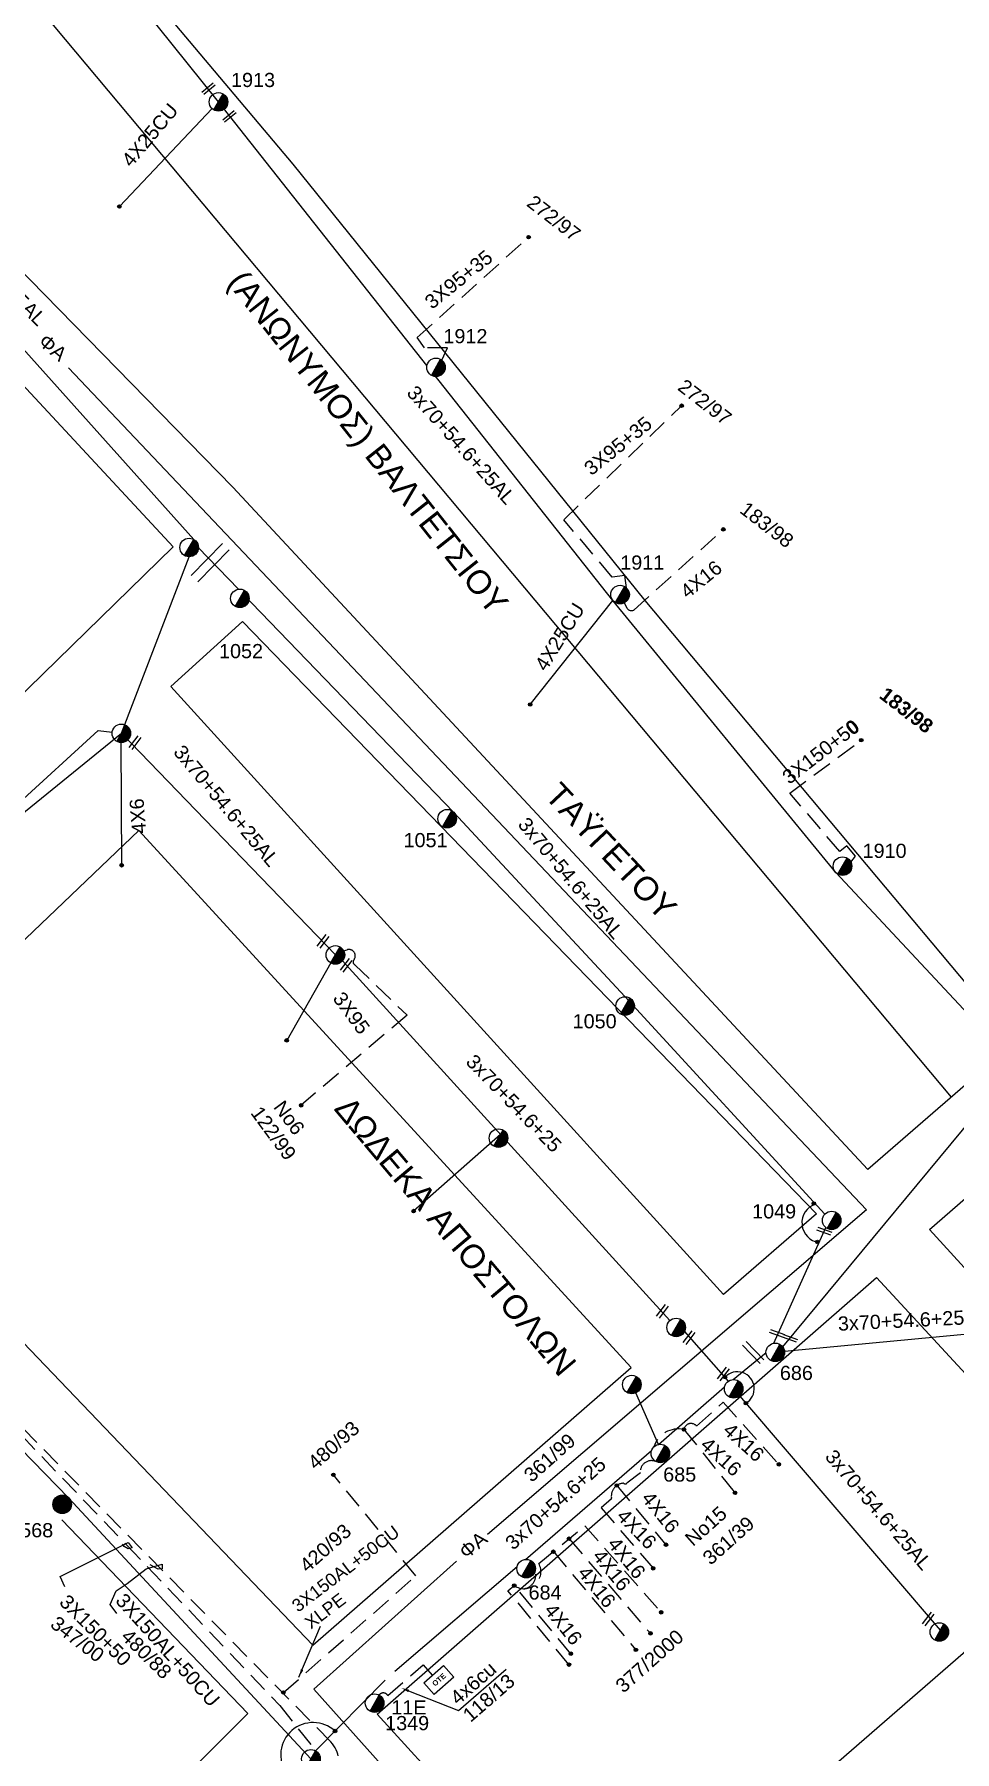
# Model space of a CAD drawing. Header units: millimetres. Extents: x -2449 to 9266, y 48 to 3905.
# Drawn here: x 8201.3 to 8318.3, y 3247.9 to 3466.1 of the extents above; entities that cross this region are included whole.
import ezdxf
from ezdxf import colors
from ezdxf.entities.mleader import LeaderData, LeaderLine
from ezdxf.math import Vec2, Vec3

# ---------------------------------------------------------------- set-up
doc = ezdxf.new("R2010")
doc.units = ezdxf.units.MM
doc.linetypes.add('DASHED', pattern=[19.05, 12.7, -6.35])
for name, color, linetype in [('Pillar OTE', 7, 'Continuous'), ('Άγνωστα', 7, 'Continuous'), ('Εναέρια παροχή ΧΤ 4x16', 7, 'SYN_LINE'), ('Επιγραφές - Σχήματα', 7, 'Continuous'), ('Καλώδια ΧΤ   3x150+70 XLPE', 7, 'DASHED'), ('Καλώδια ΧΤ   3x150AL+50CU', 7, 'DASHED'), ('Μηχανική τομή', 7, 'Continuous'), ('Στύλος Ξύλινος', 7, 'Continuous'), ('Στύλος Ξύλινος @ 1', 7, 'Continuous'), ('Στύλος ΦΜ', 7, 'Continuous'), ('Στύλος ΦΜ @ 1', 7, 'Continuous'), ('Συνδέσεις', 7, 'Continuous'), ('Συνεστραμμένα ΧΤ   3x70+54.6+25 AL', 7, 'SYN_LINE'), ('Τομή', 7, 'Continuous'), ('Υπόβαθρο ΔΕΗ', 7, 'Continuous'), ('Υπόγεια καλώδια Παροχών ΧΤ   4x50AL', 7, 'DASHED'), ('Υπόγεια καλώδια Παροχών ΧΤ   4x6', 7, 'DASHED')]:
    doc.layers.add(name, color=color, linetype=linetype)
doc.styles.add('arial', font='arial.ttf')
doc.styles.get("Standard").update_dxf_attribs({"font": 'arial.ttf'})
doc.linetypes.add('SYN_LINE', pattern='A,0.5,-0.0001,["/\\/\\/\\/",Standard,S=0.1,R=0,X=0,Y=-0.05],-0.25', length=0.7501)
doc.dimstyles.new('ISO-25', dxfattribs={"dimtxt": 2.5, "dimasz": 2.5, "dimexe": 1.25, "dimexo": 0.625, "dimtad": 1, "dimtxsty": 'Standard', "dimcen": 2.5, "dimadec": 0, "dimazin": 0, "dimtfac": 1, "dimtmove": 0, "dimatfit": 3, "dimfxl": 0, "dimarcsym": 0})

# ---------------------------------------------------------------- blocks, each defined once
blk = doc.blocks.new('ΥΠΑΡΧΩΝ ΤΣΙΜΕΝΤΕΝΙΟΣ ΣΤΥΛΟΣ')
at = {"layer": 'Στύλος ΦΜ'}
blk.add_hatch(color=7, dxfattribs=at).paths.add_polyline_path([(-1.29, -2.28, 0.574793), (2.62, 0, 0.268822), (1.3, 2.27)])
at = {"layer": 'Στύλος ΦΜ', "color": 7}
blk.add_line((-1.29, -2.28), (1.3, 2.27), dxfattribs=at)
blk.add_circle((0, 0), 2.62, dxfattribs=at)
at = {"layer": 'Στύλος ΦΜ', "flags": 4}
for tag, p in [('ΑΡΙΘΜΟΣ', (-4.68, 8.05)), ('ΤΥΠΟΣ', (-4.91, 3.03))]:
    blk.add_attdef(tag, p, '', height=4, dxfattribs=at)
blk = doc.blocks.new('ΥΠΑΡΧΩΝ ΞΥΛΙΝΟΣ ΣΤΥΛΟΣ')
at = {"layer": 'Στύλος Ξύλινος'}
h = blk.add_hatch(color=7, dxfattribs=at)
h.paths.add_polyline_path([(-2.62, 0, 0.270008), (-1.29, -2.28), (1.3, 2.27, 0.576266)])
h.paths.add_polyline_path([(-1.29, -2.28, 0.574793), (2.62, 0, 0.268822), (1.3, 2.27)])
at = {"layer": 'Στύλος Ξύλινος', "color": 7}
blk.add_line((-1.29, -2.28), (1.3, 2.27), dxfattribs=at)
blk.add_circle((0, 0), 2.62, dxfattribs=at)
at = {"layer": 'Στύλος Ξύλινος', "flags": 4}
for tag, p in [('ΑΡΙΘΜΟΣ', (-4.91, 8.6)), ('ΤΥΠΟΣ', (-4.85, 3.39))]:
    blk.add_attdef(tag, p, '', height=4, dxfattribs=at)
blk = doc.blocks.new('ΤΟΜΗ')
at = {"layer": 'Τομή', "ltscale": 40}
for p, q in [((-5.68, 0), (5.68, 0)), ((5.68, -2.33), (-5.68, -2.33))]:
    blk.add_line(p, q, dxfattribs=at)
blk = doc.blocks.new('_ΣΥΝΔΕΣΗ')
at = {"layer": 'Συνδέσεις', "linetype": 'SYN_LINE', "ltscale": 40}
blk.add_hatch(color=256, dxfattribs=at).paths.add_polyline_path([(0.5, -0.01, 1), (-0.5, -0.01, 1)])
at = {"layer": 'Συνδέσεις'}
blk.add_circle((0, -0.01), 0.5, dxfattribs=at)
blk = doc.blocks.new('ΜΗΧΑΝΙΚΗ ΤΟΜΗ')
at = {"layer": 'Μηχανική τομή', "ltscale": 40}
for p, q in [((-1.89, 0.78), (1.89, 0.78)), ((1.89, 0), (-1.89, 0))]:
    blk.add_line(p, q, dxfattribs=at)
blk = doc.blocks.new('PILLAR ΟΤΕ')
at = {"layer": 'Pillar OTE', "ltscale": 40}
blk.add_lwpolyline([(-3.31, 2.02), (3.39, 2.02), (3.39, -1.99), (-3.31, -1.99)], close=True, dxfattribs=at)
at = {"layer": 'Pillar OTE', "insert": (-1.81, 0.71), "char_height": 1.3575, "width": 109.961, "attachment_point": 1}
blk.add_mtext('{\\fArial|b1|i0|c161|p34;OTE}', dxfattribs=at)

msp = doc.modelspace()

# ---------------------------------------------------------------- linework, layer by layer
at = {"layer": 'Άγνωστα', "color": 62, "linetype": 'DASHED', "ltscale": 0.2}
for points in [[(8253.11, 3424.74), (8253.82, 3426.28), (8250.9, 3426.28), (8249.98, 3427.59), (8264.14, 3440.37)], [(8276.58, 3395.78), (8276.37, 3397.37), (8274.77, 3397.16), (8268.6, 3404.45), (8283.57, 3418.94)], [(8305.08, 3360.95), (8305.69, 3361.68), (8304.57, 3363.02), (8303.7, 3362.28), (8297.33, 3369.71), (8306.41, 3376.44)]]:
    msp.add_lwpolyline(points, dxfattribs=at)
at = {"layer": 'Άγνωστα', "color": 151, "linetype": 'SYN_LINE', "ltscale": 15}
msp.add_lwpolyline([(8260.57, 3326.33), (8249.52, 3316.6)], dxfattribs=at)
at = {"layer": 'Άγνωστα', "color": 6, "linetype": 'SYN_LINE', "ltscale": 15}
msp.add_lwpolyline([(8237.05, 3248.01), (8245.92, 3256.97)], dxfattribs=at)
at = {"layer": 'Εναέρια παροχή ΧΤ 4x16', "color": 62, "linetype": 'DASHED', "ltscale": 0.2}
msp.add_lwpolyline([(8276.27, 3393.88), (8276.63, 3393.24, 0.413174), (8277.52, 3392.98), (8288.88, 3403.22)], format="xyb", dxfattribs=at)
at = {"layer": 'Εναέρια παροχή ΧΤ 4x16', "color": 6, "linetype": 'DASHED', "ltscale": 0.2}
for points in [[(8285.46, 3289.28), (8288.88, 3292.32), (8295.93, 3284.42)], [(8283.88, 3288.85), (8290.37, 3280.79)], [(8275.35, 3281.72), (8281.59, 3274.19)], [(8265.44, 3271.8), (8271.28, 3276.61)], [(8271.28, 3276.61), (8280.98, 3265.61)], [(8269.27, 3274.96), (8279.61, 3262.93)], [(8267.28, 3273.32), (8277.77, 3260.84)], [(8261.51, 3268.34), (8262.31, 3269)], [(8269.26, 3258.96), (8261.51, 3268.34)], [(8269.5, 3260.34), (8262.31, 3269)]]:
    msp.add_lwpolyline(points, dxfattribs=at)
msp.add_lwpolyline([(8280.3, 3284.77, 0.571727), (8278.34, 3283.33), (8276.63, 3282.01, -0.340395), (8276.21, 3282.01, 0.425816), (8274.65, 3280.25, -0.408514), (8274.65, 3280.03), (8273.34, 3278.9), (8279.96, 3271.2)], format="xyb", dxfattribs=at)
msp.add_lwpolyline([(8249.24, 3256.44), (8249.24, 3256.44)], close=True, dxfattribs=at)
for centre, radius, start, end in [((8283.17, 3285.65), 3.27, 77.6139, 162.288), ((8284.77, 3288.7), 0.905, 39.8106, 170.5486), ((8263.55, 3270.76), 2.15, 234.6237, 28.9707), ((8263.27, 3270.36), 1.78, 281.311, 17.4882)]:
    msp.add_arc(centre, radius, start, end, dxfattribs=at)
at = {"layer": 'Επιγραφές - Σχήματα', "color": 62, "linetype": 'SYN_LINE', "ltscale": 20}
for p, q in [((8212.13, 3444.26), (8223.91, 3456.7)), ((8264.33, 3380.96), (8274.85, 3394.19))]:
    msp.add_line(p, q, dxfattribs=at)
at = {"layer": 'Επιγραφές - Σχήματα', "linetype": 'Continuous', "ltscale": 0.2}
for points in [[(8205.18, 3268.85), (8204.6, 3270.15), (8213.24, 3274.46), (8213.74, 3273.82), (8213.24, 3273.67), (8212.74, 3273.96), (8212.52, 3274.25)], [(8211.8, 3265.47), (8210.94, 3266.62), (8211.73, 3268.35), (8213.1, 3269.28), (8215.54, 3271.15), (8217.56, 3271.73), (8217.56, 3271.15), (8217.06, 3271.08), (8216.05, 3271.66)]]:
    msp.add_lwpolyline(points, dxfattribs=at)
for centre, radius, start, end in [((8301.4, 3315.1), 2.53, 108.5666, 262.0197), ((8290.67, 3294.04), 2.14, 300.2486, 137.2816), ((8236.76, 3247.47), 4.13, 47.6777, 214.3423)]:
    msp.add_arc(centre, radius, start, end, dxfattribs=at)
at = {"layer": 'Καλώδια ΧΤ   3x150+70 XLPE', "color": 30, "linetype": 'DASHED', "ltscale": 0.2}
msp.add_lwpolyline([(8151.92, 3160.75), (8233.8, 3243.02), (8235.53, 3242.64, 0.713232), (8239, 3249.14), (8160.02, 3329.52), (8170.9, 3341.16), (8166.33, 3345.52)], format="xyb", dxfattribs=at)
at = {"layer": 'Καλώδια ΧΤ   3x150AL+50CU', "color": 6, "linetype": 'DASHED', "ltscale": 0.2}
msp.add_lwpolyline([(8165.18, 3344.41), (8168.76, 3341.09), (8158.46, 3330.16, 0.496015), (8158.76, 3328.39), (8186.44, 3301.89), (8213.04, 3274.17), (8232.51, 3253.78), (8237.05, 3248.01)], format="xyb", dxfattribs=at)
at = {"layer": 'Καλώδια ΧΤ   3x150AL+50CU', "color": 30, "ltscale": 0.2}
msp.add_lwpolyline([(8232.97, 3255.41), (8249.82, 3270.24), (8239.32, 3283.08)], dxfattribs=at)
at = {"layer": 'Συνεστραμμένα ΧΤ   3x70+54.6+25 AL', "color": 62, "ltscale": 20}
for p, q in [((8251.22, 3424.06), (8224.72, 3457.55)), ((8274.85, 3394.19), (8251.97, 3423.11)), ((8303.16, 3359.62), (8274.85, 3394.19)), ((8325.03, 3336.19), (8303.16, 3359.62))]:
    msp.add_line(p, q, dxfattribs=at)
at = {"layer": 'Συνεστραμμένα ΧΤ   3x70+54.6+25 AL', "color": 2, "ltscale": 20}
for p, q in [((8221.57, 3401.95), (8196.92, 3429.45)), ((8212.38, 3377.31), (8220.99, 3399.75))]:
    msp.add_line(p, q, dxfattribs=at)
at = {"layer": 'Συνεστραμμένα ΧΤ   3x70+54.6+25 AL', "color": 85, "linetype": 'Continuous', "ltscale": 0.2}
msp.add_line((8205.65, 3423.76), (8307.09, 3316.76), dxfattribs=at)
at = {"layer": 'Συνεστραμμένα ΧΤ   3x70+54.6+25 AL', "color": 27, "ltscale": 8}
msp.add_line((8227.27, 3395.63), (8222.16, 3400.93), dxfattribs=at)
at = {"layer": 'Συνεστραμμένα ΧΤ   3x70+54.6+25 AL', "color": 27, "ltscale": 20}
for p, q in [((8254.64, 3367.26), (8227.79, 3395.09)), ((8276.4, 3343.84), (8254.64, 3367.26)), ((8301.78, 3316.21), (8276.4, 3343.84)), ((8295.31, 3299.8), (8301.9, 3314.5))]:
    msp.add_line(p, q, dxfattribs=at)
at = {"layer": 'Συνεστραμμένα ΧΤ   3x70+54.6+25 AL', "color": 133, "ltscale": 20}
for p, q in [((8198.84, 3366.32), (8212.38, 3377.31)), ((8212.38, 3377.31), (8239.58, 3349.15))]:
    msp.add_line(p, q, dxfattribs=at)
at = {"layer": 'Συνεστραμμένα ΧΤ   3x70+54.6+25 AL', "color": 2, "ltscale": 15}
msp.add_line((8198.95, 3368.11), (8209.43, 3377.67), dxfattribs=at)
at = {"layer": 'Συνεστραμμένα ΧΤ   3x70+54.6+25 AL', "color": 2, "ltscale": 8}
msp.add_line((8209.43, 3377.67), (8211.21, 3377.46), dxfattribs=at)
at = {"layer": 'Συνεστραμμένα ΧΤ   3x70+54.6+25 AL', "color": 62, "linetype": 'SYN_LINE', "ltscale": 20}
msp.add_lwpolyline([(8224.72, 3457.55), (8201.68, 3486.26)], dxfattribs=at)
at = {"layer": 'Συνεστραμμένα ΧΤ   3x70+54.6+25 AL', "color": 27, "linetype": 'SYN_LINE', "ltscale": 20}
msp.add_lwpolyline([(8296.44, 3299.33), (8325.03, 3333.84), (8348.39, 3353.6), (8376.02, 3378.47), (8392.59, 3394.71)], dxfattribs=at)
at = {"layer": 'Συνεστραμμένα ΧΤ   3x70+54.6+25 AL', "color": 133, "ltscale": 20}
for points in [[(8240.48, 3348.39), (8282.1, 3302.68)], [(8316.47, 3263.34), (8290.96, 3293.11)]]:
    msp.add_lwpolyline(points, dxfattribs=at)
at = {"layer": 'Συνεστραμμένα ΧΤ   3x70+54.6+25 AL', "color": 173, "linetype": 'SYN_LINE', "ltscale": 20}
msp.add_lwpolyline([(8236.47, 3246.99), (8205.72, 3280.13), (8181.3, 3305.13), (8155.81, 3329.65)], dxfattribs=at)
at = {"layer": 'Συνεστραμμένα ΧΤ   3x70+54.6+25 AL', "color": 85, "linetype": 'Continuous', "ltscale": 0.2}
for points in [[(8307.09, 3316.76), (8258.89, 3275.51)], [(8254.95, 3272.09), (8236.82, 3255.84), (8396.56, 3077.16)]]:
    msp.add_lwpolyline(points, dxfattribs=at)
at = {"layer": 'Συνεστραμμένα ΧΤ   3x70+54.6+25 AL', "color": 133, "ltscale": 10}
msp.add_lwpolyline([(8289.54, 3294.99), (8283.96, 3301.32)], dxfattribs=at)
at = {"layer": 'Συνεστραμμένα ΧΤ   3x70+54.6+25 AL', "color": 85, "linetype": 'SYN_LINE', "ltscale": 20}
msp.add_lwpolyline([(8323.99, 3301.33), (8296.66, 3298.75)], dxfattribs=at)
at = {"layer": 'Συνεστραμμένα ΧΤ   3x70+54.6+25 AL', "color": 6, "linetype": 'SYN_LINE', "ltscale": 5}
msp.add_lwpolyline([(8290.12, 3295.18), (8294.31, 3298.64)], dxfattribs=at)
at = {"layer": 'Συνεστραμμένα ΧΤ   3x70+54.6+25 AL', "color": 6, "linetype": 'SYN_LINE', "ltscale": 10}
msp.add_lwpolyline([(8280.65, 3286.95), (8289.04, 3294.27)], dxfattribs=at)
at = {"layer": 'Συνεστραμμένα ΧΤ   3x70+54.6+25 AL', "color": 6, "linetype": 'SYN_LINE', "ltscale": 20}
for points in [[(8263.73, 3272.33), (8279.76, 3286.17)], [(8247.14, 3258.11), (8262.68, 3271.42)]]:
    msp.add_lwpolyline(points, dxfattribs=at)
at = {"layer": 'Υπόβαθρο ΔΕΗ'}
for points in [[(8203.08, 3486.62), (8281.68, 3530.5), (8396.36, 3399.21), (8325.98, 3338.12), (8278.93, 3394.2), (8234.23, 3449.64), (8203.08, 3486.62)], [(8317.87, 3331.09), (8194.29, 3478.55), (8176.85, 3459.4), (8226.54, 3408.61)], [(8226.54, 3408.61), (8307.26, 3321.9)], [(8300.72, 3316.24), (8288.91, 3306.01), (8218.68, 3383.24), (8227.78, 3391.51)], [(8227.78, 3391.51), (8300.72, 3316.24)], [(8174.35, 3326.56), (8236.7, 3261.45), (8277.17, 3296.74), (8214.6, 3364.98), (8174.35, 3326.56)], [(8325.98, 3338.12), (8307.26, 3321.9)], [(8244.9, 3252.65), (8324.55, 3165.23), (8425.52, 3254.07), (8433.46, 3246.03), (8332.23, 3156.45), (8357.18, 3128.39), (8470.07, 3232.41), (8507.09, 3269.46), (8454.35, 3332.5), (8366.73, 3257.86), (8393.82, 3228.83)], [(8244.9, 3252.65), (8308.36, 3308.16), (8337.76, 3276.33)], [(8068.67, 3163.34), (8103.34, 3128.12), (8228.46, 3252.74), (8204.8, 3277.34)], [(8337.76, 3276.33), (8292.58, 3237.11)]]:
    msp.add_lwpolyline(points, dxfattribs=at)
for points in [[(8218.97, 3401), (8171.18, 3452.42), (8110.8, 3385.23), (8158.16, 3341.67), (8218.97, 3401)], [(8403.26, 3390.88), (8446.81, 3340.62), (8358.96, 3266.19), (8315.1, 3314.26)]]:
    msp.add_lwpolyline(points, close=True, dxfattribs=at)
at = {"layer": 'Υπόβαθρο ΔΕΗ', "linetype": 'SYN_LINE', "ltscale": 15}
msp.add_lwpolyline([(8239, 3348.13), (8233.39, 3338.29)], dxfattribs=at)
at = {"layer": 'Υπόβαθρο ΔΕΗ', "linetype": 'DASHED', "ltscale": 0.2}
msp.add_lwpolyline([(8240.63, 3349.68), (8241.07, 3349.81, -0.744449), (8241.92, 3348.52, 0.488153), (8242.04, 3347.91), (8248.68, 3341.49), (8235.23, 3330.05)], format="xyb", dxfattribs=at)
at = {"layer": 'Υπόγεια καλώδια Παροχών ΧΤ   4x6', "color": 133, "linetype": 'SYN_LINE', "ltscale": 20}
msp.add_lwpolyline([(8212.33, 3376.22), (8212.41, 3360.55)], dxfattribs=at)
at = {"layer": 'Υπόγεια καλώδια Παροχών ΧΤ   4x6', "color": 6, "linetype": 'SYN_LINE', "ltscale": 8}
msp.add_lwpolyline([(8280.65, 3286.95), (8277.76, 3293.49)], dxfattribs=at)
at = {"layer": 'Υπόγεια καλώδια Παροχών ΧΤ   4x6', "color": 6, "linetype": 'DASHED', "ltscale": 0.2}
msp.add_lwpolyline([(8245.14, 3255.1, -0.542456), (8246.24, 3255.03), (8250.72, 3258.95), (8251.88, 3257.63)], format="xyb", dxfattribs=at)

# ---------------------------------------------------------------- block references
at = {"layer": 'Pillar OTE', "xscale": 0.5, "yscale": 0.5, "zscale": 0.5, "rotation": 41}
msp.add_blockref('PILLAR ΟΤΕ', (8252.71, 3256.99), dxfattribs=at)
at = {"layer": 'Μηχανική τομή'}
for p, xscale, yscale, zscale, rotation in [((8223.33, 3459.38), 0.5000000000000043, 0.5000000000000043, 0.5000000000000043, 219.8322603641986), ((8225.98, 3455.87), 0.5000000000000043, 0.5000000000000043, 0.5000000000000043, 219.8322603641986), ((8214.27, 3376.01), 0.499999999999972, 0.499999999999972, 0.499999999999972, 52.69373422624831), ((8238.16, 3350.76), 0.499999999999972, 0.499999999999972, 0.499999999999972, 52.69373422624831), ((8241.1, 3347.71), 0.499999999999972, 0.499999999999972, 0.499999999999972, 52.69373422624831), ((8301.65, 3313.87), 0.5000000000000578, 0.5000000000000578, 0.5000000000000578, 340.3892577743605), ((8281.29, 3303.75), 0.499999999999972, 0.499999999999972, 0.499999999999972, 52.69373422624831), ((8284.67, 3300.41), 0.499999999999972, 0.499999999999972, 0.499999999999972, 52.69373422624831), ((8295.64, 3300.85), 0.5000000000000578, 0.5000000000000578, 0.5000000000000578, 340.3892577743605), ((8297.29, 3300.24), 0.5000000000000577, 0.5000000000000577, 0.5000000000000577, 340.3892577743605), ((8289.03, 3295.79), 0.499999999999972, 0.499999999999972, 0.499999999999972, 52.69373422624831), ((8315.07, 3264.64), 0.499999999999972, 0.499999999999972, 0.499999999999972, 52.69373422624831)]:
    msp.add_blockref('ΜΗΧΑΝΙΚΗ ΤΟΜΗ', p, dxfattribs=dict(at, xscale=xscale, yscale=yscale, zscale=zscale, rotation=rotation))
at = {"layer": 'Στύλος Ξύλινος @ 1', "ltscale": 40}
ref = msp.add_blockref('ΥΠΑΡΧΩΝ ΞΥΛΙΝΟΣ ΣΤΥΛΟΣ', (8204.86, 3279.33), dxfattribs=dict(at, xscale=0.4499999999998181, yscale=0.4499999999998181, zscale=0.4499999999998181))
ref.add_attrib('ΑΡΙΘΜΟΣ', '1568', (8198.12, 3275.14), dxfattribs={"layer": 'Στύλος Ξύλινος', "height": 1.8, "flags": 4})
at = {"layer": 'Στύλος ΦΜ @ 1', "ltscale": 40}
ref = msp.add_blockref('ΥΠΑΡΧΩΝ ΤΣΙΜΕΝΤΕΝΙΟΣ ΣΤΥΛΟΣ', (8224.72, 3457.55), dxfattribs=dict(at, xscale=0.4499999999998181, yscale=0.4499999999998181, zscale=0.4499999999998181))
ref.add_attrib('ΑΡΙΘΜΟΣ', '1913', (8226.32, 3459.44), dxfattribs={"layer": 'Στύλος ΦΜ', "height": 1.8, "flags": 4})
ref = msp.add_blockref('ΥΠΑΡΧΩΝ ΤΣΙΜΕΝΤΕΝΙΟΣ ΣΤΥΛΟΣ', (8252.37, 3423.82), dxfattribs=dict(at, xscale=0.4499999999998181, yscale=0.4499999999998181, zscale=0.4499999999998181))
ref.add_attrib('ΑΡΙΘΜΟΣ', '1912', (8253.31, 3426.88), dxfattribs={"layer": 'Στύλος ΦΜ', "height": 1.8, "flags": 4})
at = {"layer": 'Στύλος ΦΜ @ 1', "ltscale": 40, "xscale": 0.4499999999998181, "yscale": 0.4499999999998181, "zscale": 0.4499999999998181}
for p in [(8220.99, 3400.93), (8212.38, 3377.31), (8239.58, 3349.15), (8260.31, 3325.87), (8282.89, 3301.81), (8277.25, 3294.55), (8290.19, 3294.01), (8316.34, 3263.11)]:
    msp.add_blockref('ΥΠΑΡΧΩΝ ΤΣΙΜΕΝΤΕΝΙΟΣ ΣΤΥΛΟΣ', p, dxfattribs=at)
at = {"layer": 'Στύλος ΦΜ @ 1', "ltscale": 40}
ref = msp.add_blockref('ΥΠΑΡΧΩΝ ΤΣΙΜΕΝΤΕΝΙΟΣ ΣΤΥΛΟΣ', (8275.76, 3394.94), dxfattribs=dict(at, xscale=0.4499999999998181, yscale=0.4499999999998181, zscale=0.4499999999998181))
ref.add_attrib('ΤΥΠΟΣ', '1911', (8275.78, 3398.11), dxfattribs={"layer": 'Στύλος ΦΜ', "height": 1.8, "flags": 4})
ref = msp.add_blockref('ΥΠΑΡΧΩΝ ΤΣΙΜΕΝΤΕΝΙΟΣ ΣΤΥΛΟΣ', (8227.44, 3394.46), dxfattribs=dict(at, xscale=0.4499999999998181, yscale=0.4499999999998181, zscale=0.4499999999998181))
ref.add_attrib('ΤΥΠΟΣ', '1052', (8224.79, 3386.86), dxfattribs={"layer": 'Στύλος ΦΜ', "height": 1.8, "flags": 4})
ref = msp.add_blockref('ΥΠΑΡΧΩΝ ΤΣΙΜΕΝΤΕΝΙΟΣ ΣΤΥΛΟΣ', (8253.78, 3366.46), dxfattribs=dict(at, xscale=0.4499999999998181, yscale=0.4499999999998181, zscale=0.4499999999998181))
ref.add_attrib('ΤΥΠΟΣ', '1051', (8248.24, 3362.84), dxfattribs={"layer": 'Στύλος ΦΜ', "height": 1.8, "flags": 4})
ref = msp.add_blockref('ΥΠΑΡΧΩΝ ΤΣΙΜΕΝΤΕΝΙΟΣ ΣΤΥΛΟΣ', (8304.03, 3360.43), dxfattribs=dict(at, xscale=0.4499999999998181, yscale=0.4499999999998181, zscale=0.4499999999998181))
ref.add_attrib('ΤΥΠΟΣ', '1910', (8306.58, 3361.48), dxfattribs={"layer": 'Στύλος ΦΜ', "height": 1.8, "flags": 4})
ref = msp.add_blockref('ΥΠΑΡΧΩΝ ΤΣΙΜΕΝΤΕΝΙΟΣ ΣΤΥΛΟΣ', (8276.4, 3342.66), dxfattribs=dict(at, xscale=0.4499999999998181, yscale=0.4499999999998181, zscale=0.4499999999998181))
ref.add_attrib('ΤΥΠΟΣ', '1050', (8269.73, 3339.82), dxfattribs={"layer": 'Στύλος ΦΜ', "height": 1.8, "flags": 4})
ref = msp.add_blockref('ΥΠΑΡΧΩΝ ΤΣΙΜΕΝΤΕΝΙΟΣ ΣΤΥΛΟΣ', (8302.65, 3315.41), dxfattribs=dict(at, xscale=0.4499999999998181, yscale=0.4499999999998181, zscale=0.4499999999998181))
ref.add_attrib('ΤΥΠΟΣ', '1049', (8292.54, 3315.66), dxfattribs={"layer": 'Στύλος ΦΜ', "height": 1.8, "flags": 4})
ref = msp.add_blockref('ΥΠΑΡΧΩΝ ΤΣΙΜΕΝΤΕΝΙΟΣ ΣΤΥΛΟΣ', (8295.48, 3298.64), dxfattribs=dict(at, xscale=0.4499999999998181, yscale=0.4499999999998181, zscale=0.4499999999998181))
ref.add_attrib('ΑΡΙΘΜΟΣ', '686', (8296.07, 3295.13), dxfattribs={"layer": 'Στύλος ΦΜ', "height": 1.8, "flags": 4})
ref = msp.add_blockref('ΥΠΑΡΧΩΝ ΤΣΙΜΕΝΤΕΝΙΟΣ ΣΤΥΛΟΣ', (8280.88, 3285.8), dxfattribs=dict(at, xscale=0.4499999999998181, yscale=0.4499999999998181, zscale=0.4499999999998181))
ref.add_attrib('ΑΡΙΘΜΟΣ', '685', (8281.24, 3282.22), dxfattribs={"layer": 'Στύλος ΦΜ', "height": 1.8, "flags": 4})
ref = msp.add_blockref('ΥΠΑΡΧΩΝ ΤΣΙΜΕΝΤΕΝΙΟΣ ΣΤΥΛΟΣ', (8263.83, 3271.16), dxfattribs=dict(at, xscale=0.4499999999998181, yscale=0.4499999999998181, zscale=0.4499999999998181))
ref.add_attrib('ΑΡΙΘΜΟΣ', '684', (8264.13, 3267.23), dxfattribs={"layer": 'Στύλος ΦΜ', "height": 1.8, "flags": 4})
ref = msp.add_blockref('ΥΠΑΡΧΩΝ ΤΣΙΜΕΝΤΕΝΙΟΣ ΣΤΥΛΟΣ', (8244.56, 3254.07), dxfattribs=dict(at, xscale=0.4499999999998181, yscale=0.4499999999998181, zscale=0.4499999999998181))
ref.add_attrib('ΤΥΠΟΣ', '11Ε', (8246.68, 3252.63), dxfattribs={"layer": 'Στύλος ΦΜ', "height": 1.8, "flags": 4})
ref.add_attrib('ΑΡΙΘΜΟΣ', '1349', (8245.9, 3250.63), dxfattribs={"layer": 'Στύλος ΦΜ', "height": 1.8, "flags": 4})
ref = msp.add_blockref('ΥΠΑΡΧΩΝ ΤΣΙΜΕΝΤΕΝΙΟΣ ΣΤΥΛΟΣ', (8236.47, 3246.99), dxfattribs=dict(at, xscale=0.4499999999998181, yscale=0.4499999999998181, zscale=0.4499999999998181))
ref.add_attrib('ΤΥΠΟΣ', '1439', (8233.07, 3238.01), dxfattribs={"layer": 'Στύλος ΦΜ', "height": 1.8, "flags": 4})
at = {"layer": 'Συνδέσεις', "xscale": 0.4500000000000455, "yscale": 0.4500000000000455, "zscale": 0.4500000000000455}
for p in [(8212.13, 3444.26), (8264.14, 3440.37), (8283.58, 3418.95), (8288.88, 3403.23), (8264.34, 3380.97), (8306.41, 3376.44), (8212.41, 3360.55), (8233.39, 3338.3), (8235.23, 3330.05), (8300.38, 3317.57), (8249.52, 3316.6), (8300.84, 3312.68), (8289.1, 3295.5), (8291.75, 3292.19), (8283.88, 3288.85), (8295.93, 3284.42), (8239.32, 3283.09), (8275.35, 3281.73), (8290.37, 3280.79), (8267.28, 3273.32), (8269.27, 3274.96), (8281.59, 3274.2), (8279.96, 3271.21), (8262.31, 3269.01), (8280.98, 3265.62), (8279.62, 3262.94), (8269.5, 3260.35), (8277.77, 3260.85), (8269.27, 3258.97), (8232.97, 3255.42), (8239.54, 3250.53)]:
    msp.add_blockref('_ΣΥΝΔΕΣΗ', p, dxfattribs=at)
at = {"layer": 'Τομή'}
for p, xscale, yscale, zscale, rotation in [((8223.25, 3399.41), 0.4999999999998751, 0.4999999999998751, 0.4999999999998751, 45.56182539132829), ((8292.92, 3298.86), 0.2860692225937692, 0.2860692225937692, 0.2860692225937692, 313.7576184540887)]:
    msp.add_blockref('ΤΟΜΗ', p, dxfattribs=dict(at, xscale=xscale, yscale=yscale, zscale=zscale, rotation=rotation))

# ---------------------------------------------------------------- texts
at = {"layer": 'Άγνωστα', "linetype": 'SYN_LINE', "ltscale": 20, "char_height": 1.8, "width": 69.1904, "attachment_point": 1, "style": 'arial'}
for s, insert, rotation in [('\\pt27;4X25CU', (8212.25, 3450.29), 50.0042), ('3X95+35', (8250.73, 3432.52), 38.821), ('3X95+35', (8270.98, 3411.38), 38.821), ('\\pt27;4X25CU', (8264.81, 3386.02), 58.1328), ('3X150+5{\\fArial|b1|i0|c161|p34;0}', (8296.16, 3372.17), 37.7049), ('3X150+50', (8205.64, 3268.04), 314.9896)]:
    msp.add_mtext(s, dxfattribs=dict(at, insert=insert, rotation=rotation))
at = {"layer": 'Άγνωστα', "insert": (8240.61, 3344.67), "char_height": 1.8, "width": 69.1904, "attachment_point": 1, "rotation": 306.4896, "style": 'arial'}
msp.add_mtext('3X95', dxfattribs=at)
at = {"layer": 'Εναέρια παροχή ΧΤ 4x16', "ltscale": 40, "char_height": 1.8, "width": 69.1904, "attachment_point": 1, "style": 'arial'}
for insert, rotation in [((8283.2, 3395.74), 38.821), ((8289.92, 3289.87), 317.6606), ((8287.04, 3288.03), 317.6606), ((8279.77, 3281.19), 308.8418), ((8276.5, 3278.95), 313.8045), ((8275.46, 3275.38), 308.8418), ((8273.56, 3273.83), 308.8418), ((8271.67, 3271.7), 308.8418), ((8267.41, 3266.96), 308.8418)]:
    msp.add_mtext('4X16', dxfattribs=dict(at, insert=insert, rotation=rotation))
at = {"layer": 'Επιγραφές - Σχήματα', "linetype": 'SYN_LINE', "ltscale": 20, "char_height": 1.8, "width": 69.1904, "attachment_point": 1, "style": 'arial'}
for s, insert, rotation in [('272/97', (8264.86, 3445.85), 322.3027), ('272/97', (8284.05, 3422.47), 322.3027), ('183/98', (8291.93, 3406.88), 322.3027), ('{\\fArial|b1|i0|c0|p34;183/98}', (8309.67, 3383.32), 322.3027), ('Nο6', (8233.07, 3330.86), 306.3394), ('122/99', (8230.17, 3330.13), 306.3394), ('480/93', (8235.87, 3284.96), 41.6909), ('361/99', (8263.33, 3283.38), 41.6909), ('Nο15', (8283.82, 3275.25), 41.6909), ('420/93', (8234.83, 3271.9), 41.6909), ('361/39', (8286.06, 3272.85), 41.6909), ('347/00', (8204.31, 3265.27), 322.3027), ('480/88', (8213.47, 3263.66), 315.3748), ('377/2000', (8274.98, 3256.6), 41.6909)]:
    msp.add_mtext(s, dxfattribs=dict(at, insert=insert, rotation=rotation))
at = {"layer": 'Επιγραφές - Σχήματα', "width": 157.7424, "attachment_point": 1}
for s, insert, char_height, rotation in [('(ΑΝΩΝΥΜΟΣ) ΒΑΛΤΕΤΣΙΟΥ', (8228.09, 3436.45), 3, 308.4039), ('ΤΑΫΓΕΤΟΥ', (8268.22, 3371.32), 3, 313.2034), ('ΔΩΔΕΚΑ ΑΠΟΣΤΟΛΩΝ', (8241.59, 3331.48), 3, 310.1217), ('ΜΥΛΤΙΑΔΟΥ', (8303.07, 3231.55), 4, 40.7258)]:
    msp.add_mtext(s, dxfattribs=dict(at, insert=insert, char_height=char_height, rotation=rotation))
at = {"layer": 'Καλώδια ΧΤ   3x150AL+50CU', "ltscale": 40, "attachment_point": 1, "style": 'arial'}
for s, insert, char_height, width, rotation in [('3X150AL+50CU\\PXLPE', (8233.85, 3266.83), 1.62, 62.2714, 37.2575), ('3X150AL+50CU', (8212.86, 3268.21), 1.8, 69.1904, 311.8917)]:
    msp.add_mtext(s, dxfattribs=dict(at, insert=insert, char_height=char_height, width=width, rotation=rotation))
at = {"layer": 'Συνεστραμμένα ΧΤ   3x70+54.6+25 AL', "style": 'arial'}
for rotation, p in [(314.7194, (8188.25, 3442.55)), (311.747, (8248.53, 3420.5)), (309.9565, (8218.89, 3374.87)), (309.9565, (8262.67, 3365.68))]:
    msp.add_text('3x70+54.6+25AL', height=1.8, rotation=rotation, dxfattribs=at).set_placement(p)
at = {"layer": 'Συνεστραμμένα ΧΤ   3x70+54.6+25 AL', "color": 85, "linetype": 'Continuous', "ltscale": 0.2, "char_height": 1.8, "width": 8.6169, "attachment_point": 1}
for insert, rotation in [((8202.85, 3428.22), 319.6377), ((8255.09, 3273.65), 40.2641)]:
    msp.add_mtext('ΦΑ', dxfattribs=dict(at, insert=insert, rotation=rotation))
at = {"layer": 'Συνεστραμμένα ΧΤ   3x70+54.6+25 AL', "linetype": 'SYN_LINE', "ltscale": 20, "char_height": 1.8, "attachment_point": 1, "style": 'arial'}
for s, insert, width, rotation in [('3x70+54.6+25', (8257.33, 3336.7), 69.1904, 314.0679), ('3x70+54.6+25', (8303.4, 3303.18), 69.1904, 2.8746), ('3x70+54.6+25', (8260.97, 3274.76), 69.1904, 41.927), ('3x70+54.6+25AL', (8303.06, 3286.49), 23.9295, 310.689)]:
    msp.add_mtext(s, dxfattribs=dict(at, insert=insert, width=width, rotation=rotation))
at = {"layer": 'Υπόγεια καλώδια Παροχών ΧΤ   4x50AL', "color": 7, "ltscale": 0.2, "char_height": 1.8, "attachment_point": 1, "rotation": 41}
for s, insert in [('4x6cu', (8253.97, 3255.09)), ('118/13', (8255.57, 3252.9))]:
    msp.add_mtext_dynamic_manual_height_columns(s, width=1.8, gutter_width=12.5, heights=[0.118], dxfattribs=dict(at, insert=insert))
at = {"layer": 'Υπόγεια καλώδια Παροχών ΧΤ   4x6', "linetype": 'DASHED', "ltscale": 0.1, "insert": (8213.76, 3364.49), "char_height": 1.8, "width": 69.1904, "attachment_point": 1, "rotation": 94.7851, "style": 'arial'}
msp.add_mtext('4X6', dxfattribs=at)

# ---------------------------------------------------------------- leaders
at = {"layer": 'Defpoints', "linetype": 'Continuous', "ltscale": 0.2}
ml = msp.add_multileader_mtext('Standard', dxfattribs=at)
ml.set_content('', color=256)
ml.set_leader_properties()
ml.build(insert=Vec2(0, 0))
ml.multileader.update_dxf_attribs({"arrow_head_size": 1})
ctx = ml.context
ctx.base_point, ctx.arrow_head_size, ctx.plane_origin, ctx.plane_x_axis, ctx.plane_y_axis = Vec3(8261.27, 3258.38), 1, Vec3(8247.95, 3255.99), Vec3(0.75471, 0.656059), Vec3(-0.656059, 0.75471)
notes = []
notes.append((ctx, [(0, (1, 1, 0), (8255.24, 3253.13), (0.75471, 0.656059), 8, [(0, [(8247.95, 3255.99)], 0, [])])]))
ctx.mtext.insert, ctx.mtext.text_direction, ctx.mtext.rotation, ctx.mtext.flow_direction = Vec3(8261.47, 3261.2), Vec3(0.75471, 0.656059), 0.715585, 5
at = {"layer": 'Επιγραφές - Σχήματα', "ltscale": 40}
msp.add_leader([(8234.95, 3257.38), (8237.7, 3263.83)], dimstyle='ISO-25', override={"dimasz": 1, "dimtad": 0}, dxfattribs=at)
for ctx, leaders in notes:
    for number, flags, end, landing, length, lines in leaders:
        leader = LeaderData()
        leader.index, (leader.has_last_leader_line, leader.has_dogleg_vector, leader.attachment_direction) = number, flags
        leader.last_leader_point, leader.dogleg_vector, leader.dogleg_length = Vec3(end), Vec3(landing), length
        for number, points, colour, breaks in lines:
            line = LeaderLine()
            line.index, line.vertices, line.color, line.breaks = number, Vec3.list(points), colors.encode_raw_color(colour), breaks
            leader.lines.append(line)
        ctx.leaders.append(leader)

doc.saveas('drawing.dxf')
